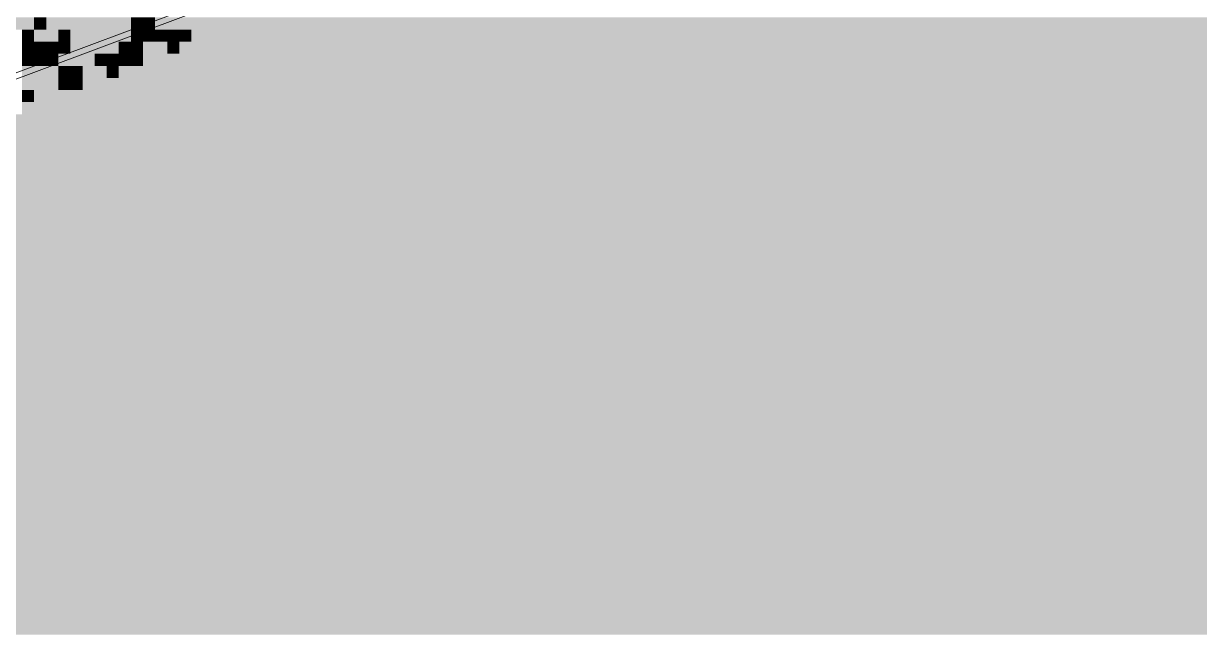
# Paper-space layout '03 3D Building and Roof' of a CAD drawing. Header units: millimetres. Extents: x 5 to 415, y 5 to 292.
# Drawn here: x 116.59 to 133.25, y 52.09 to 60.66 of the extents above; entities that cross this region are included whole.
import ezdxf

# ---------------------------------------------------------------- set-up
doc = ezdxf.new("R2010")
doc.units = ezdxf.units.MM
doc.layers.add('EXISTING', color=7, linetype='Continuous')
doc.layers.add('IMAGES', color=7, linetype='Continuous')

# ---------------------------------------------------------------- blocks, each defined once
blk = doc.blocks.new('SHEET_03')
at = {"layer": 'EXISTING', "color": 250, "lineweight": 9}
for p, q in [((96.061, 52.306), (211.603, 95.589)), ((96.061, 52.218), (211.603, 95.501))]:
    blk.add_line(p, q, dxfattribs=at)
at = {"layer": 'IMAGES', "color": 7}
for points in [[(115.03, 60.571), (116.744, 60.571), (115.03, 60.743), (116.744, 60.743)], [(116.744, 60.571), (116.915, 60.571), (116.744, 60.743), (116.915, 60.743)], [(116.915, 60.571), (117.258, 60.571), (116.915, 60.743), (117.258, 60.743)], [(117.258, 60.571), (117.601, 60.571), (117.258, 60.743), (117.601, 60.743)], [(117.601, 60.4), (117.772, 60.4), (117.601, 60.743), (117.772, 60.743)], [(117.772, 60.571), (118.115, 60.571), (117.772, 60.743), (118.115, 60.743)], [(118.115, 60.571), (118.286, 60.571), (118.115, 60.743), (118.286, 60.743)], [(118.286, 60.571), (118.458, 60.571), (118.286, 60.743), (118.458, 60.743)], [(118.458, 60.571), (118.972, 60.571), (118.458, 60.743), (118.972, 60.743)], [(118.972, 60.571), (119.315, 60.571), (118.972, 60.743), (119.315, 60.743)], [(119.315, 60.571), (119.657, 60.571), (119.315, 60.743), (119.657, 60.743)], [(119.657, 60.571), (164.04, 60.571), (119.657, 60.743), (164.04, 60.743)], [(116.573, 60.4), (116.744, 60.4), (116.573, 60.571), (116.744, 60.571)], [(116.744, 60.4), (117.087, 60.4), (116.744, 60.571), (117.087, 60.571)], [(117.087, 60.4), (117.258, 60.4), (117.087, 60.571), (117.258, 60.571)], [(117.258, 60.4), (117.601, 60.4), (117.258, 60.571), (117.601, 60.571)], [(117.772, 60.4), (118.115, 60.4), (117.772, 60.571), (118.115, 60.571)], [(118.115, 60.4), (118.286, 60.4), (118.115, 60.571), (118.286, 60.571)], [(118.286, 60.4), (118.458, 60.4), (118.286, 60.571), (118.458, 60.571)], [(118.458, 60.4), (118.629, 60.4), (118.458, 60.571), (118.629, 60.571)], [(118.629, 60.4), (118.8, 60.4), (118.629, 60.571), (118.8, 60.571)], [(118.8, 60.4), (118.972, 60.4), (118.8, 60.571), (118.972, 60.571)], [(118.972, 60.4), (119.315, 60.4), (118.972, 60.571), (119.315, 60.571)], [(119.315, 60.4), (163.698, 60.4), (119.315, 60.571), (163.698, 60.571)], [(116.573, 60.229), (116.744, 60.229), (116.573, 60.4), (116.744, 60.4)], [(116.744, 60.229), (116.915, 60.229), (116.744, 60.4), (116.915, 60.4)], [(116.915, 60.229), (117.087, 60.229), (116.915, 60.4), (117.087, 60.4)], [(117.087, 60.229), (117.258, 60.229), (117.087, 60.4), (117.258, 60.4)], [(117.258, 60.229), (117.601, 60.229), (117.258, 60.4), (117.601, 60.4)], [(117.601, 60.229), (117.944, 60.229), (117.601, 60.4), (117.944, 60.4)], [(117.944, 60.229), (118.115, 60.229), (117.944, 60.4), (118.115, 60.4)], [(118.115, 60.229), (118.286, 60.229), (118.115, 60.4), (118.286, 60.4)], [(118.286, 60.229), (118.629, 60.229), (118.286, 60.4), (118.629, 60.4)], [(118.629, 60.229), (118.8, 60.229), (118.629, 60.4), (118.8, 60.4)], [(118.8, 60.229), (163.184, 60.229), (118.8, 60.4), (163.184, 60.4)], [(116.573, 60.057), (116.744, 60.057), (116.573, 60.229), (116.744, 60.229)], [(116.744, 60.057), (116.915, 60.057), (116.744, 60.229), (116.915, 60.229)], [(116.915, 60.057), (117.087, 60.057), (116.915, 60.229), (117.087, 60.229)], [(117.087, 60.057), (117.601, 60.057), (117.087, 60.229), (117.601, 60.229)], [(117.601, 60.057), (117.772, 60.057), (117.601, 60.229), (117.772, 60.229)], [(117.772, 60.057), (117.944, 60.057), (117.772, 60.229), (117.944, 60.229)], [(117.944, 60.057), (118.115, 60.057), (117.944, 60.229), (118.115, 60.229)], [(118.115, 60.057), (118.286, 60.057), (118.115, 60.229), (118.286, 60.229)], [(118.286, 60.057), (162.669, 60.057), (118.286, 60.229), (162.669, 60.229)], [(116.573, 59.714), (116.744, 59.714), (116.573, 60.057), (116.744, 60.057)], [(116.744, 59.886), (117.087, 59.886), (116.744, 60.057), (117.087, 60.057)], [(117.087, 59.886), (117.258, 59.886), (117.087, 60.057), (117.258, 60.057)], [(117.258, 59.886), (117.43, 59.886), (117.258, 60.057), (117.43, 60.057)], [(117.43, 59.886), (117.772, 59.886), (117.43, 60.057), (117.772, 60.057)], [(117.772, 59.886), (117.944, 59.886), (117.772, 60.057), (117.944, 60.057)], [(117.944, 59.886), (162.327, 59.886), (117.944, 60.057), (162.327, 60.057)], [(116.744, 59.714), (117.087, 59.714), (116.744, 59.886), (117.087, 59.886)], [(117.087, 59.714), (117.258, 59.714), (117.087, 59.886), (117.258, 59.886)], [(117.258, 59.714), (117.43, 59.714), (117.258, 59.886), (117.43, 59.886)], [(117.43, 59.714), (161.641, 59.714), (117.43, 59.886), (161.641, 59.886)], [(116.573, 59.543), (116.744, 59.543), (116.573, 59.714), (116.744, 59.714)], [(116.744, 59.543), (117.087, 59.543), (116.744, 59.714), (117.087, 59.714)], [(117.087, 59.543), (161.47, 59.543), (117.087, 59.714), (161.47, 59.714)], [(116.573, 59.371), (160.784, 59.371), (116.573, 59.543), (160.784, 59.543)], [(115.887, 59.2), (160.27, 59.2), (115.887, 59.371), (160.27, 59.371)], [(115.716, 59.029), (159.928, 59.029), (115.716, 59.2), (159.928, 59.2)], [(115.202, 58.857), (159.414, 58.857), (115.202, 59.029), (159.414, 59.029)], [(114.688, 58.686), (159.071, 58.686), (114.688, 58.857), (159.071, 58.857)], [(114.345, 58.514), (158.557, 58.514), (114.345, 58.686), (158.557, 58.686)], [(113.66, 58.343), (158.043, 58.343), (113.66, 58.514), (158.043, 58.514)], [(113.317, 58.171), (157.7, 58.171), (113.317, 58.343), (157.7, 58.343)], [(112.803, 58), (157.186, 58), (112.803, 58.171), (157.186, 58.171)], [(112.289, 57.829), (156.843, 57.829), (112.289, 58), (156.843, 58)], [(112.117, 57.657), (156.329, 57.657), (112.117, 57.829), (156.329, 57.829)], [(111.432, 57.486), (155.815, 57.486), (111.432, 57.657), (155.815, 57.657)], [(111.089, 57.314), (155.472, 57.314), (111.089, 57.486), (155.472, 57.486)], [(110.575, 57.143), (154.958, 57.143), (110.575, 57.314), (154.958, 57.314)], [(110.061, 56.971), (154.444, 56.971), (110.061, 57.143), (154.444, 57.143)], [(109.718, 56.8), (153.93, 56.8), (109.718, 56.971), (153.93, 56.971)], [(109.204, 56.629), (153.587, 56.629), (109.204, 56.8), (153.587, 56.8)], [(108.69, 56.457), (153.073, 56.457), (108.69, 56.629), (153.073, 56.629)], [(108.176, 56.286), (152.73, 56.286), (108.176, 56.457), (152.73, 56.457)], [(107.662, 56.114), (152.045, 56.114), (107.662, 56.286), (152.045, 56.286)], [(107.49, 55.943), (151.874, 55.943), (107.49, 56.114), (151.874, 56.114)], [(106.976, 55.771), (151.188, 55.771), (106.976, 55.943), (151.188, 55.943)], [(106.291, 55.6), (150.674, 55.6), (106.291, 55.771), (150.674, 55.771)], [(105.948, 55.429), (150.331, 55.429), (105.948, 55.6), (150.331, 55.6)], [(105.434, 55.257), (149.817, 55.257), (105.434, 55.429), (149.817, 55.429)], [(105.091, 55.086), (149.474, 55.086), (105.091, 55.257), (149.474, 55.257)], [(104.577, 54.914), (148.96, 54.914), (104.577, 55.086), (148.96, 55.086)], [(104.063, 54.743), (148.446, 54.743), (104.063, 54.914), (148.446, 54.914)], [(103.721, 54.571), (148.104, 54.571), (103.721, 54.743), (148.104, 54.743)], [(103.206, 54.4), (147.589, 54.4), (103.206, 54.571), (147.589, 54.571)], [(102.692, 54.229), (147.247, 54.229), (102.692, 54.4), (147.247, 54.4)], [(102.35, 54.057), (146.733, 54.057), (102.35, 54.229), (146.733, 54.229)], [(101.836, 53.886), (146.047, 53.886), (101.836, 54.057), (146.047, 54.057)], [(101.493, 53.714), (145.876, 53.714), (101.493, 53.886), (145.876, 53.886)], [(100.979, 53.543), (145.19, 53.543), (100.979, 53.714), (145.19, 53.714)], [(100.465, 53.371), (144.848, 53.371), (100.465, 53.543), (144.848, 53.543)], [(100.122, 53.2), (144.334, 53.2), (100.122, 53.371), (144.334, 53.371)], [(99.608, 53.029), (143.819, 53.029), (99.608, 53.2), (143.819, 53.2)], [(99.265, 52.857), (143.477, 52.857), (99.265, 53.029), (143.477, 53.029)], [(98.751, 52.686), (142.963, 52.686), (98.751, 52.857), (142.963, 52.857)], [(98.066, 52.514), (142.449, 52.514), (98.066, 52.686), (142.449, 52.686)], [(97.894, 52.343), (142.106, 52.343), (97.894, 52.514), (142.106, 52.514)], [(97.38, 52.171), (141.592, 52.171), (97.38, 52.343), (141.592, 52.343)], [(96.695, 52), (141.249, 52), (96.695, 52.171), (141.249, 52.171)]]:
    blk.add_solid(points, dxfattribs=at)

psp = doc.layouts.new('03 3D Building and Roof')

# ---------------------------------------------------------------- block references
psp.add_blockref('SHEET_03', (0, 0))

doc.saveas('drawing.dxf')
